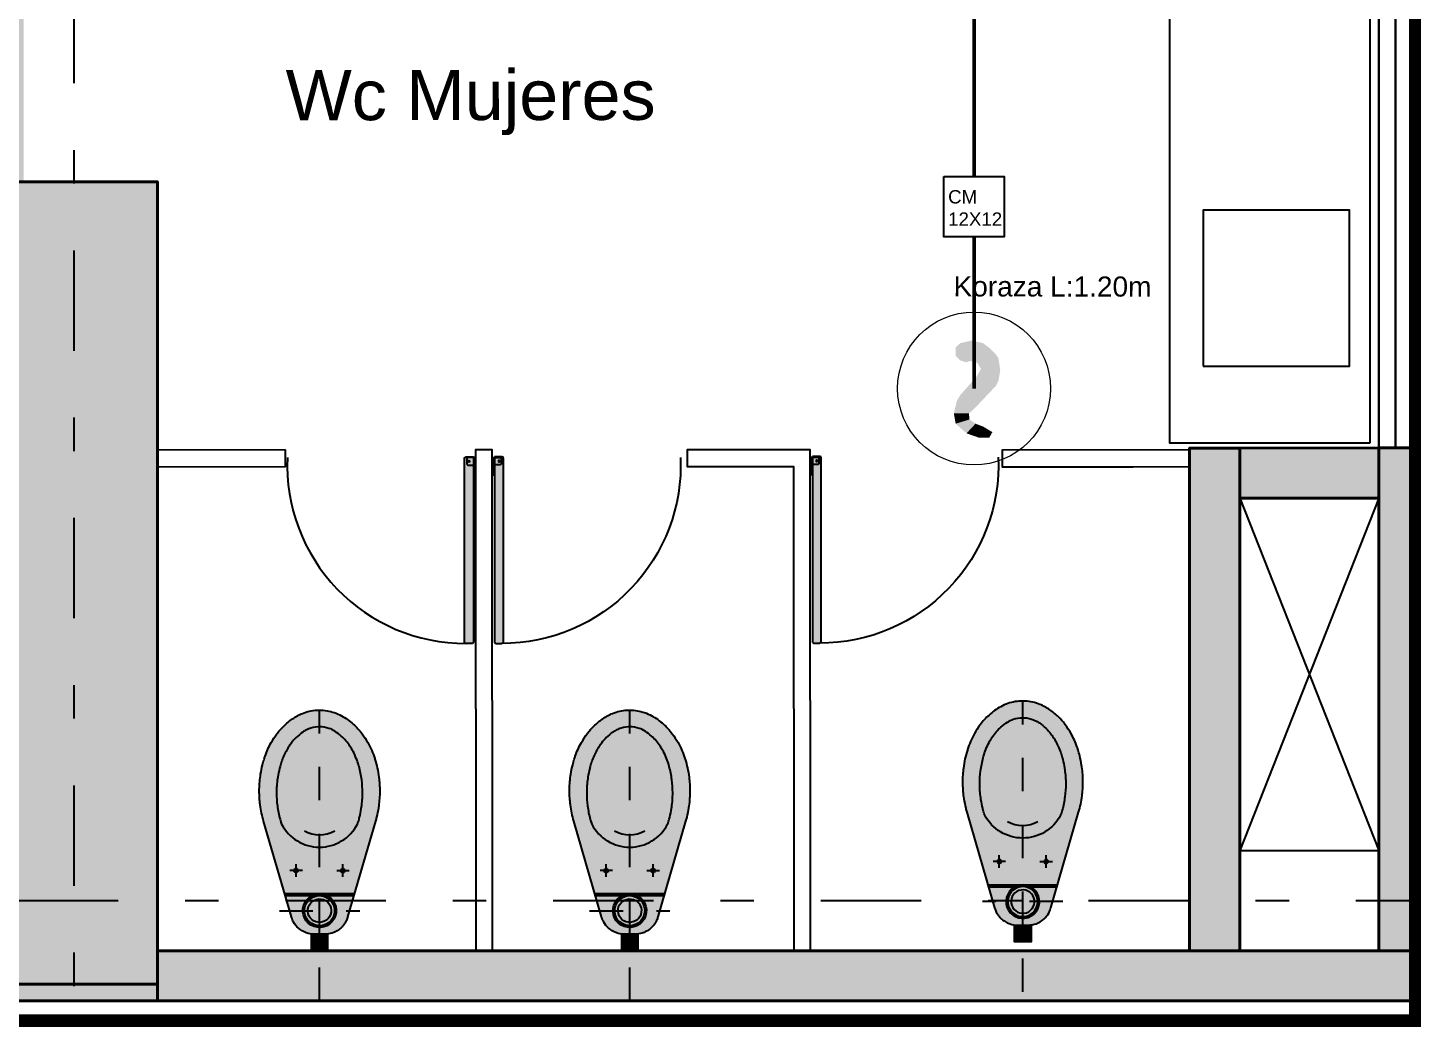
# Model space of a CAD drawing. Header units: millimetres. Extents: x 3781 to 4924, y 1639 to 1721.
# Drawn here: x 4469.724 to 4473.863, y 1650.151 to 1653.114 of the extents above; entities that cross this region are included whole.
import ezdxf

# ---------------------------------------------------------------- set-up
doc = ezdxf.new("R2010")
doc.units = ezdxf.units.MM
for name, pattern in [('CENTER', [0.7, 0.3, -0.2, 0, -0.2]), ('DASHED2', [9.524999999999995, 6.349999999999998, -3.174999999999998]), ('HIDDEN', [0.375, 0.25, -0.125])]:
    doc.linetypes.add(name, pattern=pattern)
doc.layers.get('Defpoints').update_dxf_attribs({"color": 255})
for name, color, linetype in [('1amobla', 2, 'Continuous'), ('A-HATCH CONCRETO', 8, 'Continuous'), ('AMOBLAMIENTO', 1, 'Continuous'), ('AS_GL DETECCION_PISO 2', 7, 'Continuous'), ('AS_GL DETECCION_PISO 6', 7, 'Continuous'), ('EJE-ESTRUCTURA', 1, 'CENTER'), ('HACHTCOLUMNA', 250, 'Continuous'), ('PROYECCION', 1, 'DASHED2')]:
    doc.layers.add(name, color=color, linetype=linetype)
for name, color, linetype, lineweight in [('Estructura', 6, 'Continuous', 40), ('Muro', 4, 'Continuous', 40), ('TEXTOS', 7, 'Continuous', 20), ('Vidrio', 2, 'Continuous', 30)]:
    doc.layers.add(name, color=color, linetype=linetype, lineweight=lineweight)
doc.styles.get("Standard").update_dxf_attribs({"font": 'arial.ttf'})

# ---------------------------------------------------------------- blocks, each defined once
blk = doc.blocks.new('Est etapa 3 torre')
at = {"layer": 'HACHTCOLUMNA'}
h = blk.add_hatch(color=256, dxfattribs=at)
h.paths.add_polyline_path([(1123.550369665541, -5959.123954161294), (1123.050369666239, -5959.123954159915), (1123.050369666188, -5957.623954159333), (1123.550369664792, -5957.623954160246)])
h.paths.add_polyline_path([(1116.050375337242, -5959.123954160397), (1115.55037533794, -5959.123954159018), (1115.55037533789, -5957.623954158436), (1116.050375336493, -5957.62395415935)])
h.paths.add_polyline_path([(1139.548002271606, -5959.123954160801), (1139.048002272304, -5959.123954159419), (1139.048002272254, -5957.623954158837), (1139.548002270857, -5957.623954159753)])
h.paths.add_polyline_path([(1132.050369663152, -5959.123954157691), (1131.55036966385, -5959.123954156312), (1131.5503696638, -5957.62395415573), (1132.050369662403, -5957.623954156643)])
h.paths.add_polyline_path([(1140.048002271932, -5967.648834832642), (1140.048002271216, -5968.148834830315), (1138.548002270169, -5968.148834831887), (1138.548002271234, -5967.648834835147)])
h.paths.add_polyline_path([(1124.050369665009, -5967.648834832642), (1124.050369664293, -5968.148834830315), (1122.550369663245, -5968.148834831893), (1122.550369664311, -5967.64883483515)])
h.paths.add_polyline_path([(1131.050369663013, -5967.648834830643), (1131.050369664625, -5968.148834827849), (1132.550369664392, -5968.148834828135), (1132.550369663245, -5967.648834830929)])
h.paths.add_polyline_path([(1115.050369661482, -5967.648834832642), (1115.050369662198, -5968.148834830315), (1116.550369663245, -5968.148834831891), (1116.55036966218, -5967.64883483515)])
h.paths.add_polyline_path([(1140.048002275612, -5975.648834831246), (1140.048002275245, -5976.148834827985), (1138.548002273965, -5976.148834830024), (1138.548002275379, -5975.648834831421)])
h.paths.add_polyline_path([(1124.050369668689, -5975.648834831246), (1124.050369668322, -5976.148834827985), (1122.550369667042, -5976.148834830028), (1122.550369668456, -5975.648834831425)])
h.paths.add_polyline_path([(1131.050369668206, -5975.648834829712), (1131.050369669352, -5976.148834828315), (1132.550369669236, -5976.148834827203), (1132.550369667857, -5975.648834828833)])
h.paths.add_polyline_path([(1115.050369657806, -5975.648834831245), (1115.050369658172, -5976.148834827985), (1116.550369659453, -5976.148834830028), (1116.550369658039, -5975.648834831425)])
h.paths.add_polyline_path([(1140.048002276585, -5985.748834849965), (1140.048002276335, -5986.248834847172), (1138.548002275986, -5986.248834849212), (1138.548002277167, -5985.748834850141)])
h.paths.add_polyline_path([(1124.050369669662, -5985.748834849965), (1124.050369669412, -5986.248834847172), (1122.550369669063, -5986.248834849215), (1122.550369670244, -5985.748834850145)])
h.paths.add_polyline_path([(1131.050369666967, -5985.748834848431), (1131.050369668696, -5986.248834846103), (1132.550369668579, -5986.248834844526), (1132.5503696672, -5985.748834846388)])
h.paths.add_polyline_path([(1115.050369656833, -5985.748834849965), (1115.050369657083, -5986.248834847172), (1116.550369657432, -5986.248834849215), (1116.55036965625, -5985.748834850145)])
h.paths.add_polyline_path([(1140.048002275122, -5993.748833660076), (1140.048002274872, -5994.248833657282), (1138.548002274523, -5994.248833659321), (1138.548002275704, -5993.748833660253)])
h.paths.add_polyline_path([(1124.050369674735, -5993.748834835296), (1124.050369674135, -5994.248834833666), (1122.550369673553, -5994.248834834312), (1122.550369674851, -5993.748834835245)])
h.paths.add_polyline_path([(1131.05036966913, -5993.748834832133), (1131.050369670626, -5994.248834830736), (1132.550369670626, -5994.248834830556), (1132.550369670061, -5993.748834831953)])
h.paths.add_polyline_path([(1115.050369656251, -5993.748831803234), (1115.05036965685, -5994.248831801604), (1116.550369657432, -5994.24883180225), (1116.550369656134, -5993.748831803183)])
h.paths.add_polyline_path([(1132.050360361903, -6003.426390492376), (1131.550360360856, -6003.426390492592), (1131.55037892044, -6004.921760868172), (1132.050378921489, -6004.921760867956)])
h.paths.add_polyline_path([(1138.152793372847, -6003.423836377518), (1139.652793369586, -6003.423836378164), (1139.652793369371, -6003.923836379212), (1138.152793372631, -6003.923836378566)])
h.paths.add_polyline_path([(1116.050375358679, -6004.924075674147), (1116.050375358034, -6003.424075677407), (1115.550375356986, -6003.424075677623), (1115.550375357632, -6004.924075674362)])
h.paths.add_polyline_path([(1123.550369687844, -6004.924075674602), (1123.550369687198, -6003.424075677864), (1123.050369686151, -6003.424075678078), (1123.050369686797, -6004.924075674819)])
h.paths.add_polyline_path([(1139.048002289701, -6011.948833649136), (1139.047996607098, -6009.548833710944), (1139.547996608146, -6009.548833711159), (1139.548002290749, -6011.948833649351)])
h.paths.add_polyline_path([(1131.55036967931, -6009.548833711391), (1131.550369680141, -6011.948833649351), (1132.050369680024, -6011.948833650998), (1132.050369679077, -6009.548833710711)])
h.paths.add_polyline_path([(1123.050369689387, -6009.548833711393), (1123.050369690218, -6011.948833649351), (1123.550369690101, -6011.948833650999), (1123.550369689154, -6009.548833710712)])
h.paths.add_polyline_path([(1116.050375342798, -6009.548833711051), (1116.050375341967, -6011.948833647704), (1115.550375342083, -6011.948833649351), (1115.550375343031, -6009.548833710371)])
at = {"layer": 'EJE-ESTRUCTURA'}
for p, q in [((1139.297996631386, -5955.354215386202), (1139.29799660527, -6014.914148822341)), ((1139.298002271553, -5955.354215387314), (1139.298002243985, -6014.914148609518)), ((1113.530821652453, -6011.698833652741), (1145.333174937007, -6011.698836564718))]:
    blk.add_line(p, q, dxfattribs=at)
at = {"layer": 'Estructura'}
blk.add_lwpolyline([(1139.048002289701, -6011.948833649136), (1139.047996607098, -6009.548833710944), (1139.547996608146, -6009.548833711159), (1139.548002290749, -6011.948833649351)], close=True, dxfattribs=at)
blk = doc.blocks.new('PUERTA BAÑOS')
at = {"layer": 'AMOBLAMIENTO'}
h = blk.add_hatch(color=255, dxfattribs=at)
edge = h.paths.add_edge_path()
edge.add_line((-0.0074999999487773, 0.0024999998868225), (-0.0075031825107885, -0.6277996641574646))
edge.add_arc((-0.01250318248631676, -0.6277996643612159), 0.004999999975528264, -89.99999766574399, 2.3348184754468093e-06, ccw=False)
edge.add_line((-0.0125031822826145, -0.6327996643367442), (-0.0325031823012978, -0.6327996648610679))
edge.add_arc((-0.03250318250481996, -0.627799664827046), 0.005000000034021905, 180.0000023323223, 270.0000023321921, ccw=False)
edge.add_line((-0.0375031825388419, -0.6277996650305795), (-0.0374999998602448, -0.002500000990949047))
edge.add_arc((-0.03249999982656623, -0.002500000845348063), 0.005000000033678566, 90.00000166789118, 180.0000016684638, ccw=False)
edge.add_line((-0.0324999999721172, 0.0024999991883305), (-0.0074999999487773, 0.0024999998868225))
for p, q in [((1.137e-13, 9.095e-13), (-0.0050000000047135, -5.77529e-11)), ((1.7461161e-09, -0.0599999999967622), (1.137e-13, 9.095e-13)), ((-0.029999999795109, -0.0050000008186544), (-0.0299999993294478, -0.0200000007744166)), ((-0.0050000000047135, -5.77529e-11), (-0.0250000000233399, -6.984919e-10)), ((-0.024999999324848, -0.0250000006626579), (-0.0049999993062784, -0.0250000000801265)), ((-0.0049999993062784, -0.0250000000801265), (-0.0050000000047135, -5.77529e-11)), ((-0.0050000000047135, -5.77529e-11), (-0.0049999982584836, -0.0600000001127228)), ((-0.0049999982584836, -0.0600000001127228), (1.7461161e-09, -0.0599999999967622))]:
    blk.add_line(p, q, dxfattribs=at)
blk.add_lwpolyline([(-0.0074999999487773, 0.0024999998868225), (-0.0075031825107885, -0.6277996641574646, -0.4142135623759698), (-0.0125031822826145, -0.6327996643367442), (-0.0325031823012978, -0.6327996648610679, -0.4142135623724264), (-0.0375031825388419, -0.6277996650305795), (-0.0374999998602448, -0.002500000990949, -0.4142135623760223), (-0.0324999999721172, 0.0024999991883305)], format="xyb", close=True, dxfattribs=at)
blk.add_circle((-0.0224999996133875, -0.0125000005932634), 0.0025000000013434, dxfattribs=at)
at = {"layer": 'AMOBLAMIENTO', "ltscale": 0.1}
blk.add_arc((-0.034025017172155, -0.0259464447144637), 0.6068551286275402, 177.548312870002, 270.1436830651604, dxfattribs=at)
at = {"layer": 'AMOBLAMIENTO'}
for centre, radius, start, end in [((-0.0249999997905093, -0.0050000006435766), 0.0050000000026502, 90.00000155563731, 180.0000015586185), ((-0.0249999993247343, -0.020000000658456), 0.0050000000028146, 180.00000155562, 270.0000015556374)]:
    blk.add_arc(centre, radius, start, end, dxfattribs=at)
blk = doc.blocks.new('INODORO')
at = {"layer": 'AMOBLAMIENTO'}
h = blk.add_hatch(color=255, dxfattribs=at)
edge = h.paths.add_edge_path()
edge.add_line((0.167138879916763, 0.3874542567732533), (0.0841340761049431, 0.1014604439486232))
edge.add_arc((0.0166338178486854, 0.1199999999093961), 0.0700000000000085, 269.9999996867988, 344.64191253289164, ccw=False)
edge.add_line((0.0166338174658449, 0.0499999999087777), (-0.0166338174676777, 0.0500000000906038))
edge.add_arc((-0.016633817085733, 0.1200000000917498), 0.0699999999999481, 195.3580868407373, 269.99999968683017, ccw=False)
edge.add_line((-0.08413407554513701, 0.1014604448682803), (-0.1671388762304913, 0.3874542586008414))
edge.add_arc((0.1445241762276623, 0.4779091156929099), 0.3245241738887575, 179.9999996868257, 196.1844647994607, ccw=False)
edge.add_arc((0.1445241762258433, 0.4779091156929099), 0.3245241738885062, 162.8823672647612, 179.9999996868052, ccw=False)
edge.add_arc((0.0735606987828419, 0.4997642400489898), 0.2502714864526803, 143.3683697551233, 162.8823672647904, ccw=False)
edge.add_arc((0.0285611388035818, 0.5332224222456718), 0.1941964442831833, 119.1220158624026, 143.3683697551146, ccw=False)
edge.add_arc((2.9203875e-09, 0.5844902877188362), 0.1355097122808655, 89.99999968678691, 119.12201586236091, ccw=False)
edge.add_arc((2.9203875e-09, 0.5844902877179265), 0.1355097122805724, 60.877983511279126, 89.9999996868533, ccw=False)
edge.add_arc((-0.0285611335220324, 0.5332224225594473), 0.1941964442830499, 36.63162961851879, 60.87798351123172, ccw=False)
edge.add_arc((-0.0735606938687283, 0.4997642408529829), 0.2502714864527536, 17.117632108836688, 36.631629618503325, ccw=False)
edge.add_arc((-0.1445241715509269, 0.4779091172708834), 0.3245241738884838, -3.131308972115221e-07, 17.117632108913824, ccw=False)
edge.add_arc((-0.1445241715500174, 0.4779091172695189), 0.3245241738885833, 343.81552050504206, 359.9999996868814, ccw=False)
blk.add_hatch(color=255, dxfattribs=at).paths.add_polyline_path([(0.0249999999987267, 0.0500000000006367), (-0.0250000000005457, 0.0500000000020009), (-0.0250000000014552, 0), (0.0249999999996362, 4.547e-13)])
at = {"layer": 'AMOBLAMIENTO', "extrusion": (-1.5566525472e-06, -4.4737095447e-06, 0.9999999999887814)}
for p, q in [((-0.0699999990584388, 0.2212779869937549, 13.50174197978049), (-0.069999998852893, 0.2587220138016164, 13.50174214729419)), ((0.0700000009418886, 0.2212779862279603, 13.50174219771184), (0.0700000011456155, 0.2587220130349124, 13.50174236522554)), ((-0.0512779855508256, 0.2400000002935485, 13.501742092681), (-0.0887220123605062, 0.2400000004986396, 13.50174203439367)), ((0.0512779876389118, 0.2399999997337545, 13.50174225232502), (0.0887220144476828, 0.2399999995291182, 13.50174231061236)), ((0.1029590844498784, 0.169999999450738, 13.50174201961486), (-0.1029590831250857, 0.1700000005789661, 13.50174169907182)), ((-0.0237486835449659, 0.1640000001457338, 13.50174179553264), (-0.1013111289695416, 0.1640000005691036, 13.50174167479486)), ((0.1013111302281118, 0.1639999994617938, 13.50174199020731), (0.0237486848026833, 0.1639999998856183, 13.50174186946954))]:
    blk.add_line(p, q, dxfattribs=at)
at = {"layer": 'AMOBLAMIENTO', "extrusion": (-1.5566525472e-06, -4.4737095447e-06, 0.9999999999887814), "flags": 128}
for points, elevation in [([(0.1671388799180908, 0.3874542567674592), (0.0841340761063266, 0.1014604439433082, -0.0167011858539135), (0.0827460431519839, 0.0969962248799978, -0.0228064528630514), (0.0803759648998266, 0.0910701072474405, -0.0218209622997338), (0.0776118789034668, 0.0856244843505995, -0.0347514792471935), (0.0722630478320732, 0.0775101332194199, -0.0365712911506086), (0.065478668989913, 0.0698583952563556, -0.0439883392274098), (0.055953944524454, 0.0620868957062605, -0.0521847935260016), (0.0431115439781712, 0.0552008485319434, -0.0824963867723115), (0.0207382643283103, 0.0501204355199821, -0.0146682033006329), (0.016633817465493, 0.049999999907792), (-0.0166338174681699, 0.0500000000892362, -0.083908947042246), (-0.0396378349518565, 0.0538878592796746, -0.0986986279768356), (-0.0632296782828643, 0.0677618366508902, -0.0824963867874234), (-0.0776167863289649, 0.0856331925254456, -0.0521847935286534), (-0.0834107733392284, 0.0990038548847728, -0.0091466910465832), (-0.0841340755424673, 0.1014604448637169), (-0.1671388762315909, 0.3874542585969077, -0.0384382318810308), (-0.1773120912419022, 0.436227508481503, -0.0322098651645196), (-0.179999997662262, 0.4779091174592618, -0.0043562944650778), (-0.1799507307570857, 0.4835636869435682, -0.0347539822823099), (-0.1760397497963983, 0.5284532426546146, -0.0218184611944585), (-0.1704152023055578, 0.5561978587393114, -0.0137793666262375), (-0.1656243812009251, 0.573427761838207, -0.0090242503766358), (-0.1628101955625901, 0.5820115332269507, -0.0228039516042641), (-0.1543373170048916, 0.6031968815550527, -0.0218209623747577), (-0.1444549128022155, 0.6226666811719203, -0.0315147983743547), (-0.1272792173413599, 0.6490932225697252, -0.0032331399943346), (-0.1257677262995335, 0.6510988845571141, -0.0365712911242686), (-0.1069463219407443, 0.6723266531382831, -0.0439883392046276), (-0.0805225559546658, 0.693886688675776, -0.0220501206487333), (-0.0659486565789375, 0.7028695782688371, -0.0301025395815668), (-0.05125606195865599, 0.7099322979612929, -0.0824963867841922), (-0.0079446084483641, 0.7197669127161005, -0.0146663661885284), (3.6587572e-09, 0.719999999991422, -0.0839082790123927), (0.0445320610557226, 0.7124737941473592, -0.0433837691539921), (0.0659486637128932, 0.7028695775453342, -0.0550790149373282), (0.1007063471003309, 0.6781437026464371, -0.0508149280683712), (0.1272792238852709, 0.6490932211777436, -0.0315497034242814), (0.1444720595537028, 0.6226362692529773, -0.0521855455748661), (0.1651875980231962, 0.5748313444857477, -0.0014683863351956), (0.1656243869217695, 0.5734277600260388, -0.0425164554927479), (0.1773120686760742, 0.5195909348136257, -0.0322100287174995), (0.1800000023387562, 0.4779091154888416, -0.0043571310662072), (0.1799507165077342, 0.4722534601760911, -0.0347522301866887), (0.1760399391368104, 0.4273661615002933, -0.0218196117753596), (0.1704151328853481, 0.3996200761491883, -0.0097069137479181), (0.167138857705388, 0.3874541802362085)], 13.50184572046907), ([(2.10209143665e-05, 0.6700604028757108, 0.0146663662201114), (-0.0049980160714407, 0.6699131491592321, 0.0824963867754862), (-0.0323601810299641, 0.6637000962787579, 0.0447953269140428), (-0.0459570889083387, 0.6566657190582808, 0.0073747332536994), (-0.0496328151280998, 0.6542484947989952, 0.0439883391764525), (-0.0699262428530629, 0.6376904075384654, 0.0365712911168267), (-0.0843810639122695, 0.6213875009867291, 0.0188768098917693), (-0.0908717233557279, 0.6121897254497327, 0.015864262478818), (-0.0979042313401942, 0.6005909817039088, 0.0218209623995093), (-0.1063467931616888, 0.5839578847887129, 0.0228039516112901), (-0.11358519381172, 0.5658591904561657, 0.0179099563173766), (-0.1180962050232618, 0.5512265233249379, 0.0048944974453076), (-0.1195818378695009, 0.5454905562712559, 0.0218184611920648), (-0.124827357386251, 0.5196155991474912, 0.0347539822809637), (-0.1284747844892388, 0.477751068541692, 0.0043562944693063), (-0.1285207313875723, 0.4724775501558188, 0.0322098651650438), (-0.126013958070092, 0.4336047886186073, 0.0336196500379373), (-0.1180962058839448, 0.3937285768771058, 0.0103533777945605), (-0.1156160600690441, 0.3852294822167833, 0.0084883444845169), (-0.1133215334037229, 0.3783427035490652)], 13.50174109866126), ([(0.1133635720422624, 0.3783427023080597, 0.0009349440113181), (0.1136277496650072, 0.3790973919334771, 0.0179081190670982), (0.1181382446900456, 0.3937285755838043, 0.0048942608912736), (0.1196238084346395, 0.3994642646617991, 0.0218196117238312), (0.1248695692754063, 0.4253405920407407, 0.0347522301599872), (0.1285168065081305, 0.4672030177138213, 0.0043571310470062), (0.1285627710560046, 0.4724775487488305, 0.032210028726899), (0.1260559723300845, 0.5113505064617754, 0.0336194864654326), (0.1181382455515812, 0.5512265220270888, 0.0103527910675619), (0.1156582502073494, 0.5597251381185752, 0.0521855455776311), (0.0979609155770011, 0.6005650010045886, 0.0158991415559226), (0.0909137645516698, 0.6121897244565649, 0.0665105114334335), (0.0651759842235907, 0.6421578962907079, 0.0403733848146336), (0.0459991305885239, 0.6566657185562396, 0.0580937513201958), (0.0281543067209428, 0.6653056955411218, 0.0839082790044594), (2.10209143665e-05, 0.6700604028757108)], 13.50174109866127)]:
    blk.add_lwpolyline(points, format="xyb", dxfattribs=dict(at, elevation=elevation))
at = {"layer": 'AMOBLAMIENTO', "linetype": 'HIDDEN', "ltscale": 0.25, "extrusion": (-1.5566525472e-06, -4.4737095447e-06, 0.9999999999887814), "elevation": 13.50174109866126}
for points in [[(2.10175234599e-05, -0.1499395971131048), (2.10215969494e-05, 0.7200604028791215)], [(-0.1199789826137919, 0.1200604028850315), (0.1200210176653818, 0.1200604028813935)]]:
    blk.add_lwpolyline(points, dxfattribs=at)
at = {"layer": 'AMOBLAMIENTO', "extrusion": (-1.5566525472e-06, -4.4737095447e-06, 0.9999999999887814), "elevation": 13.50174109866127}
blk.add_lwpolyline([(0.0250210175254287, 0.0500604028859863), (-0.0249789824728811, 0.0500604028855315), (-0.0249789824750483, 6.04028866683e-05), (0.025021017524171, 6.04028866683e-05)], close=True, dxfattribs=at)
at = {"layer": 'AMOBLAMIENTO', "extrusion": (-1.556652547174008e-06, -4.473709544709044e-06, 0.9999999999887812)}
blk.add_ellipse((2.1245228e-09, 0.438210434820121, 13.50174305923893), major_axis=(0.1210894758802731, -0.0421337682255033), ratio=0.9999999999887806, start_param=3.962815268545562, end_param=6.131667520141916, dxfattribs=at)
at = {"layer": 'AMOBLAMIENTO', "extrusion": (-1.556652547168421e-06, -4.473709544710988e-06, 0.9999999999887813)}
blk.add_ellipse((2.1245228e-09, 0.438210434820121, 13.50174305923893), major_axis=(0.08626053019274069, -0.0300148395202315), ratio=0.9999999999887816, start_param=4.528682651413999, end_param=5.565800137270519, dxfattribs=at)
at = {"layer": 'AMOBLAMIENTO', "extrusion": (-1.556652547069511e-06, -4.473709544810609e-06, 0.9999999999887813)}
for centre in [(-0.0699999989565754, 0.2400000003976856, 13.50174206353734), (0.07000000104375201, 0.2399999996282531, 13.50174228146869)]:
    blk.add_ellipse(centre, major_axis=(0.0056667529156613, -0.0019717787378508), ratio=0.9999999999887814, dxfattribs=at)
at = {"layer": 'AMOBLAMIENTO', "extrusion": (-1.556652547155208e-06, -4.473709544715585e-06, 0.9999999999887815)}
blk.add_ellipse((3.881837e-10, 0.120000000015807, 13.50174163565786), major_axis=(0.0472229409644698, -0.0164314894835613), ratio=0.9999999999887814, dxfattribs=at)
at = {"layer": 'AMOBLAMIENTO', "extrusion": (-1.556652547174209e-06, -4.473709544708974e-06, 0.9999999999887813)}
blk.add_ellipse((3.881837e-10, 0.120000000015807, 13.50174163565786), major_axis=(0.0425006468680414, -0.014788340535414), ratio=0.9999999999887812, dxfattribs=at)
at = {"layer": 'AMOBLAMIENTO', "extrusion": (-1.556652547156365e-06, -4.473709544715183e-06, 0.9999999999887816)}
blk.add_ellipse((3.881837e-10, 0.120000000015807, 13.50174163565786), major_axis=(0.0330560586750786, -0.011502042638485), ratio=0.9999999999887814, dxfattribs=at)
blk = doc.blocks.new('Caja metalica de 12')
at = {"layer": '1amobla', "linetype": 'Continuous', "ltscale": 0.3}
blk.add_lwpolyline([(-1069.691067340418, -2855.356517794578), (-1069.511067340418, -2855.356517794578), (-1069.511067340418, -2855.536517794578), (-1069.691067340418, -2855.536517794578), (-1069.691067340418, -2855.356517794578)], dxfattribs=at)
at = {"layer": '1amobla', "color": 7, "linetype": 'Continuous', "ltscale": 0.3, "insert": (-1069.678574188772, -2855.396843407825), "char_height": 0.04, "width": 0.07915712532667385, "attachment_point": 1}
blk.add_mtext('CM 12X12', dxfattribs=at)
blk = doc.blocks.new('AS_Initiator2')
at = {"color": 0, "linetype": 'Continuous', "lineweight": 15}
blk.add_circle((0, 0), 0.1524, dxfattribs=at)
for points in [[(-0.02700351161956787, 0.05580734939575196), (-0.03660474243164063, 0.0654085075378418), (-0.02700351161956787, 0.09061191101074219), (-0.03660474243164063, 0.08221067962646485)], [(-0.02700351161956787, 0.09061191101074219), (-0.005400687789916992, 0.09541249008178711), (-0.02700351161956787, 0.05580734939575196), (0.01740228080749512, 0.09061191101074219)], [(-0.02700351161956787, 0.05580734939575196), (0.01740228080749512, 0.09061191101074219), (-0.01620213603973389, 0.05220669708251954), (-0.006802491760253907, 0.05499112014770508)], [(-0.006802491760253907, 0.05499112014770508), (0.01740228080749512, 0.09061191101074219), (0.006600832557678223, 0.05100677032470703), (0.03060394592285156, 0.08101046218872071)], [(0.04380568370819092, 0.06780894241333008), (0.04860633544921875, 0.06060792846679688), (0.01380177383422852, 0.03900517730712891), (0.004200543022155762, 0.02220300521850586)], [(0.04860633544921875, 0.06060792846679688), (0.05220676975250244, 0.03660474243164063), (0.004200543022155762, 0.02220300521850586), (0.04860633544921875, 0.01500199127197266)], [(0.006600832557678223, 0.05100677032470703), (0.03060394592285156, 0.08101046218872071), (0.01380177383422852, 0.03900517730712891), (0.04380568370819092, 0.06780894241333008)], [(0.04380568370819092, 0.005400833129882813), (-0.001800253486633301, -0.04260553894042969), (-0.02700351161956787, -0.01260155639648438), (-0.03420445289611817, -0.0246031494140625)], [(0.04860633544921875, 0.01500199127197266), (0.04380568370819092, 0.005400833129882813), (0.004200543022155762, 0.02220300521850586), (-0.02700351161956787, -0.01260155639648438)], [(-0.001800253486633301, -0.04260553894042969), (-0.01020133953094482, -0.0498065528869629), (-0.03420445289611817, -0.0246031494140625), (-0.04020524940490723, -0.0498065528869629)], [(-0.01020133953094482, -0.0498065528869629), (-0.009001194763183595, -0.06180814590454102), (-0.04020524940490723, -0.0498065528869629), (-0.03660474243164063, -0.07020908660888672)], [(-0.009001194763183595, -0.06180814590454102), (0.003000398254394532, -0.07020908660888672), (-0.03660474243164063, -0.07020908660888672), (-0.01500191860198975, -0.08941169357299805)], [(0.003000398254394532, -0.07020908660888672), (0.01860242557525635, -0.07620988311767579), (-0.01500191860198975, -0.08941169357299805), (0.009001194763183595, -0.09781263427734375)], [(0.009001194763183595, -0.09781263427734375), (0.01860242557525635, -0.07620988311767579), (0.03060394592285156, -0.09781263427734375), (0.03660474243164063, -0.08701125869750977)]]:
    blk.add_solid(points, dxfattribs=at)

msp = doc.modelspace()

# ---------------------------------------------------------------- hatches: boundary and pattern name
at = {"layer": 'A-HATCH CONCRETO', "ltscale": 0.03}
h = msp.add_hatch(color=256, dxfattribs=at)
h.dxf.hatch_style = 1
h.paths.add_polyline_path([(4454.114639335561, 1658.777643932501), (4454.114639335612, 1658.627639101591), (4454.462836331909, 1658.627635967008), (4454.462836331624, 1658.777640795355)])
h.paths.add_polyline_path([(4454.462836326386, 1658.777640795588), (4454.61284115683, 1658.777640795524), (4454.612841159853, 1657.426719141884), (4454.462836332553, 1657.426719143346)])
h.paths.add_polyline_path([(4457.174366030675, 1657.276693903433), (4457.174366030675, 1657.426719142615), (4454.114639336167, 1657.427037208382), (4454.114639336167, 1657.2770119692)])
h.paths.add_polyline_path([(4453.764687635736, 1652.652959602196), (4453.764639195586, 1657.277643933749), (4453.614639198124, 1657.277643937407), (4453.61468003509, 1653.018340465962), (4453.614639324876, 1652.652964756051)])
h.paths.add_polyline_path([(4457.174310453953, 1654.102257523116), (4457.024285214769, 1654.102257523116), (4457.024275820992, 1657.276693903429), (4457.174301060175, 1657.276693903429)])
h.paths.add_polyline_path([(4455.774034793814, 1654.252274212543), (4455.774239595312, 1652.562680356354), (4456.124286553095, 1652.562774674247), (4456.124286553095, 1652.713032728323), (4455.925154048035, 1652.712730674975), (4455.924083895996, 1654.252274212543)])
h.paths.add_polyline_path([(4457.174312594492, 1652.712928252367), (4457.024287355309, 1652.712928252367), (4457.024280408204, 1652.063222253755), (4457.174305647386, 1652.063222253755)])
h.paths.add_polyline_path([(4457.024286550849, 1652.56266909862), (4457.024287355341, 1652.562879150186), (4457.024287355341, 1652.712928252367), (4457.024286550849, 1652.712718200802)], flags=16)
h.paths.add_polyline_path([(4453.614639523728, 1650.218268372122), (4457.174369721755, 1650.218268667843), (4457.174369721755, 1650.368317770025), (4454.11463937959, 1650.368317473638), (4454.114639379635, 1650.252886302331), (4453.614639523843, 1650.252886303979)])
h.paths.add_polyline_path([(4457.024323532003, 1650.863180425322), (4457.024320619572, 1650.368317483591), (4457.174369721753, 1650.368317483591), (4457.174372634185, 1650.863180425322)])
h.paths.add_polyline_path([(4460.490072180819, 1652.712928253586), (4460.490072180819, 1652.562923714338), (4459.923614700704, 1652.562923714637), (4459.923614738235, 1650.198266270196), (4459.773568143649, 1650.198266270593), (4459.773568106118, 1652.712928253334)])
h.paths.add_polyline_path([(4463.042461458078, 1652.712928252527), (4463.042461458078, 1652.562923720366), (4462.614639329011, 1652.562923720366), (4462.614639327431, 1652.65288630267), (4462.114639327664, 1652.652886301989), (4462.114639329239, 1652.562923717567), (4461.69007218082, 1652.562923715534), (4461.69007218082, 1652.712928252527)])
h.paths.add_polyline_path([(4459.923614737022, 1650.198266270361), (4466.966186324547, 1650.198266267298), (4466.966186324547, 1650.3509649405), (4459.923614737022, 1650.350964943564)])
h.paths.add_polyline_path([(4465.241619130911, 1652.712890523809), (4465.241619130911, 1652.562885986948), (4464.242461458081, 1652.562885985179), (4464.242461458081, 1652.712890522714)])
h.paths.add_polyline_path([(4464.667008829494, 1650.350964941805), (4464.817055423935, 1650.350964941405), (4464.817048461085, 1652.562885984242), (4464.667048463622, 1652.562885987903), (4464.667048463672, 1652.56489771832), (4464.667008829494, 1650.350964941805), (4464.666962233097, 1650.350964941637)])
h.paths.add_polyline_path([(4466.44161913091, 1652.712890524809), (4466.44161913091, 1652.562885985109), (4466.96618631379, 1652.562885985468), (4466.9661863249, 1650.198266262117), (4467.116232919487, 1650.198266272413), (4467.116232908376, 1652.712890534064)])
h.paths.add_polyline_path([(4470.112271980273, 1650.352859565486), (4473.913472762541, 1650.352882398431), (4473.913472762541, 1650.202833296564), (4470.112271980273, 1650.202810463619)])
h.paths.add_polyline_path([(4469.562219824854, 1650.202832572735), (4469.562219824726, 1652.652853601048), (4469.612266255453, 1652.652885899421), (4469.612271979062, 1650.252886302514), (4470.112239682026, 1650.252886302642), (4470.112304278557, 1650.202832572866)])
h.paths.add_polyline_path([(4473.347545760023, 1651.856506642782), (4473.347570298988, 1650.352840555814), (4473.197521197122, 1650.352840555814), (4473.197496658157, 1651.856506642782)])
h.paths.add_polyline_path([(4473.347548775982, 1651.856517429542), (4473.763427170892, 1651.856557705632), (4473.763427170892, 1651.706508603766), (4473.347548775982, 1651.706468327677)])
h.paths.add_polyline_path([(4473.913472764021, 1651.856548485399), (4473.913497302987, 1650.352882398431), (4473.763448201121, 1650.352882398431), (4473.763423662156, 1651.856548485399)])
h.paths.add_polyline_path([(4470.61170149372, 1654.17190878462), (4473.76342366778, 1654.172421456459), (4473.76342366778, 1654.022372354593), (4470.61170149372, 1654.021859682755)])
h.paths.add_polyline_path([(4471.220701599836, 1655.11204654231), (4471.220712053006, 1654.17241074086), (4471.370761154872, 1654.17241074086), (4471.370750701702, 1655.11204654231)])
h.paths.add_polyline_path([(4469.560796695957, 1656.274451857988), (4469.562219824725, 1652.65288589931), (4469.712268926591, 1652.65288589931), (4469.710845797823, 1656.274451857988)])
h.paths.add_polyline_path([(4469.711701358417, 1654.172253102142), (4469.711701331628, 1654.17232127309), (4469.711701331628, 1654.022272171224), (4469.711701358417, 1654.022204000277)], flags=17)
h.paths.add_polyline_path([(4471.220708954699, 1656.264464932234), (4473.763415991659, 1656.264483618653), (4473.763415991659, 1656.114434516787), (4471.220708954699, 1656.114415830369)])
h.paths.add_polyline_path([(4473.91346509348, 1656.264487612304), (4473.913490078248, 1655.061143907265), (4473.763440976382, 1655.061143907265), (4473.763415991614, 1656.264487612304)])
h.paths.add_polyline_path([(4471.220642987289, 1660.031383632256), (4471.220724992212, 1658.47196040272), (4471.370774094079, 1658.47196040272), (4471.370691976016, 1660.031383947631)])
h.paths.add_polyline_path([(4473.315938045396, 1660.029140740289), (4471.220708954699, 1660.033013789403), (4471.220708954699, 1660.183062891269), (4473.316825985837, 1660.17898664323)])
h.paths.add_polyline_path([(4473.533400917666, 1661.627414064727), (4465.065599457958, 1661.627391682136), (4465.065599453317, 1661.477387480684), (4473.533400913026, 1661.477409863159)])
h.paths.add_polyline_path([(4465.065599455638, 1658.776693895526), (4465.065960450605, 1661.477387479736), (4465.215964652946, 1661.477394141442), (4465.215603658096, 1658.776700557234)])

# ---------------------------------------------------------------- linework, layer by layer
at = {"layer": '1amobla', "color": 7, "linetype": 'Continuous', "ltscale": 0.3, "true_color": 0xffffff}
for points in [[(4472.46331556252, 1652.668026085709), (4472.643315562519, 1652.668026085709), (4472.643315562519, 1652.488026085708), (4472.46331556252, 1652.488026085708), (4472.46331556252, 1652.668026085709)], [(4472.46331556252, 1652.668026085709), (4472.643315562519, 1652.668026085709), (4472.643315562519, 1652.488026085708), (4472.46331556252, 1652.488026085708), (4472.46331556252, 1652.668026085709)], [(4472.463354271984, 1652.668052683303), (4472.643354271983, 1652.668052683303), (4472.643354271983, 1652.488052683303), (4472.463354271984, 1652.488052683303), (4472.463354271984, 1652.668052683303)], [(4472.463354271984, 1652.668052683303), (4472.643354271983, 1652.668052683303), (4472.643354271983, 1652.488052683303), (4472.463354271984, 1652.488052683303), (4472.463354271984, 1652.668052683303)], [(4472.463354271983, 1652.668051735912), (4472.643354271983, 1652.668051735912), (4472.643354271983, 1652.488051735912), (4472.463354271983, 1652.488051735912), (4472.463354271983, 1652.668051735912)], [(4472.463354271983, 1652.668051735912), (4472.643354271983, 1652.668051735912), (4472.643354271983, 1652.488051735912), (4472.463354271983, 1652.488051735912), (4472.463354271983, 1652.668051735912)], [(4472.463354271984, 1652.668051735951), (4472.643354271983, 1652.668051735951), (4472.643354271983, 1652.488051735951), (4472.463354271984, 1652.488051735951), (4472.463354271984, 1652.668051735951)]]:
    msp.add_lwpolyline(points, dxfattribs=at)
at = {"layer": 'AMOBLAMIENTO'}
for points in [[(4473.737604507645, 1651.871955779891), (4473.737604512628, 1653.996810922815), (4473.137604513233, 1653.996810923023), (4473.137604506737, 1651.871955779633)], [(4473.238012058717, 1652.10102692974), (4473.675834200867, 1652.101026929929), (4473.67583420148, 1652.568077182411), (4473.23801205933, 1652.568077182455)], [(4470.495077149845, 1651.850844034691), (4470.112268157887, 1651.849851250051), (4470.112262548421, 1651.799782469631), (4470.112265266083, 1651.799782469621), (4470.112265266083, 1651.799782469621), (4470.495077149867, 1651.800780765479)], [(4471.114260253174, 1650.35286181943), (4471.113271346957, 1651.850774775174), (4471.063202566536, 1651.85078038464), (4471.063202566325, 1651.800780377841), (4471.06318476711, 1651.80077477464), (4471.064196983961, 1650.352861819408)], [(4472.06433857585, 1650.352883146864), (4472.063355663137, 1651.851434473901), (4471.695511974519, 1651.851438009745), (4471.695511974307, 1651.801438002946), (4472.013269083291, 1651.801434473366), (4472.014275306638, 1650.352883146842)], [(4473.197497149671, 1651.851419267853), (4472.63729160111, 1651.850427575918), (4472.637285991643, 1651.800358795498), (4473.029430199188, 1651.800358795489), (4473.029430199188, 1651.800358795489), (4473.197497149693, 1651.80135599864)]]:
    msp.add_lwpolyline(points, close=True, dxfattribs=at)
at = {"layer": 'AS_GL DETECCION_PISO 2', "color": 5, "linetype": 'Continuous', "lineweight": 50}
for p, q in [((4472.553315562519, 1655.053422628823), (4472.553354271984, 1652.668052683303)), ((4472.553315562519, 1652.488026085708), (4472.553315562519, 1652.034522955236))]:
    msp.add_line(p, q, dxfattribs=at)
at = {"layer": 'Defpoints', "ltscale": 5, "const_width": 0.1198957787484005}
msp.add_lwpolyline([(4442.321079337003, 1704.577883748243), (4473.913472815343, 1704.577874839779), (4473.913472815345, 1650.102872649106), (4442.321079337004, 1650.10288155757)], close=True, dxfattribs=at)
at = {"layer": 'Muro'}
for points in [[(4473.347545760023, 1651.856506642782), (4473.347570298988, 1650.352840555814), (4473.197521197122, 1650.352840555814), (4473.197496658157, 1651.856506642782)], [(4473.347548775982, 1651.856517429542), (4473.763427170892, 1651.856557705632), (4473.763427170892, 1651.706508603766), (4473.347548775982, 1651.706468327677)], [(4473.913472764021, 1651.856548485399), (4473.913497302987, 1650.352882398431), (4473.763448201121, 1650.352882398431), (4473.763423662156, 1651.856548485399)], [(4470.112271980273, 1650.352859565486), (4473.913472762541, 1650.352882398431), (4473.913472762541, 1650.202833296564), (4470.112271980273, 1650.202810463619)], [(4469.612336575592, 1650.202832572738), (4469.612271979062, 1650.252886302514), (4470.112239682026, 1650.252886302642), (4470.112304278557, 1650.202832572866)]]:
    msp.add_lwpolyline(points, close=True, dxfattribs=at)
at = {"layer": 'PROYECCION'}
for p, q in [((4473.347561283137, 1651.706470346481), (4473.763423425093, 1650.65289233176)), ((4473.763427170892, 1651.706508603766), (4473.347570297026, 1650.652886301628))]:
    msp.add_line(p, q, dxfattribs=at)
msp.add_lwpolyline([(4473.347561283137, 1651.706470346481), (4473.347530236908, 1650.652880271498), (4473.763423425093, 1650.65289233176), (4473.763454471322, 1651.706482406743)], close=True, dxfattribs=at)
at = {"layer": 'Vidrio'}
msp.add_lwpolyline([(4473.763433515543, 1651.856548485038), (4473.813433516753, 1651.85654848576), (4473.813405532741, 1655.061143907161), (4473.763405533859, 1655.06114390737)], close=True, dxfattribs=at)

# ---------------------------------------------------------------- block references
at = {"layer": '1amobla', "color": 7, "linetype": 'Continuous', "true_color": 0xffffff}
msp.add_blockref('Caja metalica de 12', (5542.154421612401, 4508.024569530529), dxfattribs=at)
at = {"layer": 'AMOBLAMIENTO', "linetype": 'HIDDEN', "ltscale": 0.0003, "yscale": 0.8784798838123716, "zscale": 0.8784798838123716}
for p, xscale, rotation in [((4471.063202556469, 1651.827631214962), 0.8784798838123716, 0.0003066997075476458), ((4471.113286651096, 1651.828145256591), -0.8784798838123716, 359.9996933002926), ((4472.063431101047, 1651.829129646761), -0.8784798838123716, 359.9996933002926)]:
    msp.add_blockref('PUERTA BAÑOS', p, dxfattribs=dict(at, xscale=xscale, rotation=rotation))
at = {"layer": 'AMOBLAMIENTO', "extrusion": (0, 0, -1), "zscale": -1, "rotation": 1.636247562310831e-05}
msp.add_blockref('INODORO', (-4472.698889458973, 1650.379892283769, 13.5017404277563), dxfattribs=at)
at = {"layer": 'AMOBLAMIENTO', "extrusion": (0, 0, -1), "xscale": -1, "zscale": -1, "rotation": 359.9999836375246}
for p in [(-4470.596771757363, 1650.352799419134, 13.5017404277563), (-4471.52402572423, 1650.352799419134, 13.5017404277563)]:
    msp.add_blockref('INODORO', p, dxfattribs=at)
at = {"layer": 'AS_GL DETECCION_PISO 6', "color": 131, "linetype": 'Continuous', "xscale": 1.5, "yscale": 1.5, "zscale": 1.5}
msp.add_blockref('AS_Initiator2', (4472.553315562519, 1652.034522955236), dxfattribs=at)
at = {"layer": 'Muro'}
msp.add_blockref('Est etapa 3 torre', (3330.564269648355, 7662.201719610364), dxfattribs=at)

# ---------------------------------------------------------------- texts
at = {"layer": 'TEXTOS'}
for s, height, rotation, p in [('Wc Mujeres', 0.15, 0.06685865453028599, (4470.495581252679, 1652.836625348373)), ('Koraza L:1.20m', 0.06, 359.9331414428377, (4472.492011337121, 1652.309926608722))]:
    msp.add_text(s, height=height, rotation=rotation, dxfattribs=at).set_placement(p)

doc.saveas('drawing.dxf')
